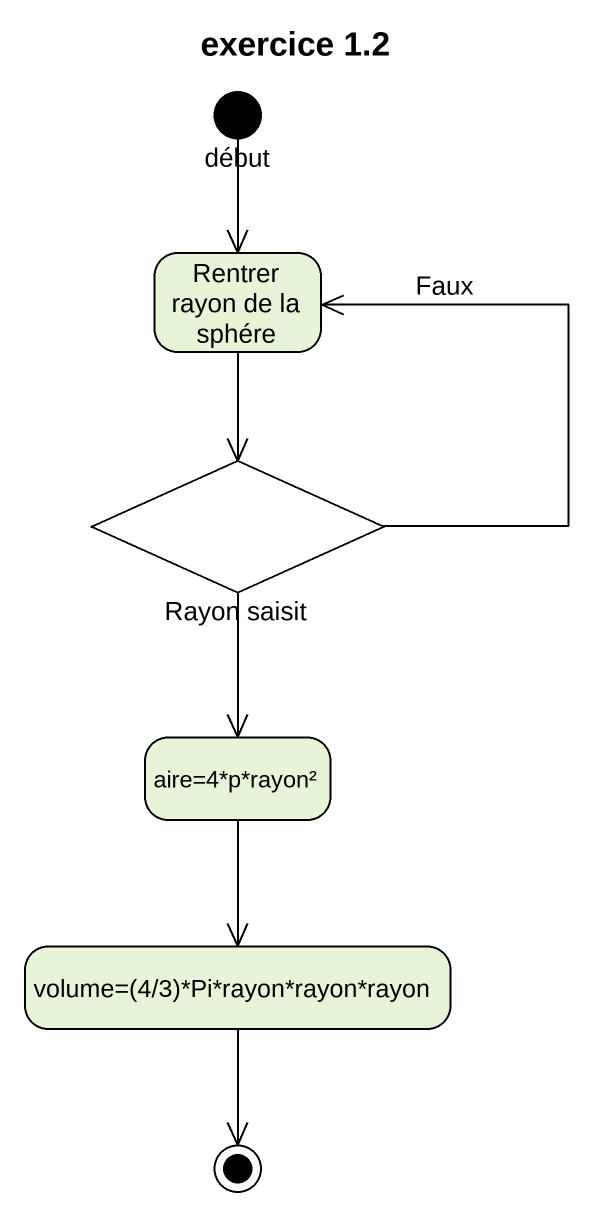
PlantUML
@startuml
title exercice 1.2
hide empty description
state début <<start>>
state "Rentrer rayon de la sphére" as Rentrer_rayon_de_la_sphére
state "Rayon saisit" as Rayon_saisit <<choice>>
state "aire=4*p*rayon²" as aire_4_p_rayon
state "volume=(4/3)*Pi*rayon*rayon*rayon" as volume_4_3_Pi_rayon_rayon
début --> Rentrer_rayon_de_la_sphére
Rentrer_rayon_de_la_sphére --> Rayon_saisit
Rayon_saisit -up-> Rentrer_rayon_de_la_sphére : Faux
Rayon_saisit --> aire_4_p_rayon
aire_4_p_rayon --> volume_4_3_Pi_rayon_rayon
volume_4_3_Pi_rayon_rayon --> [*]
@enduml
